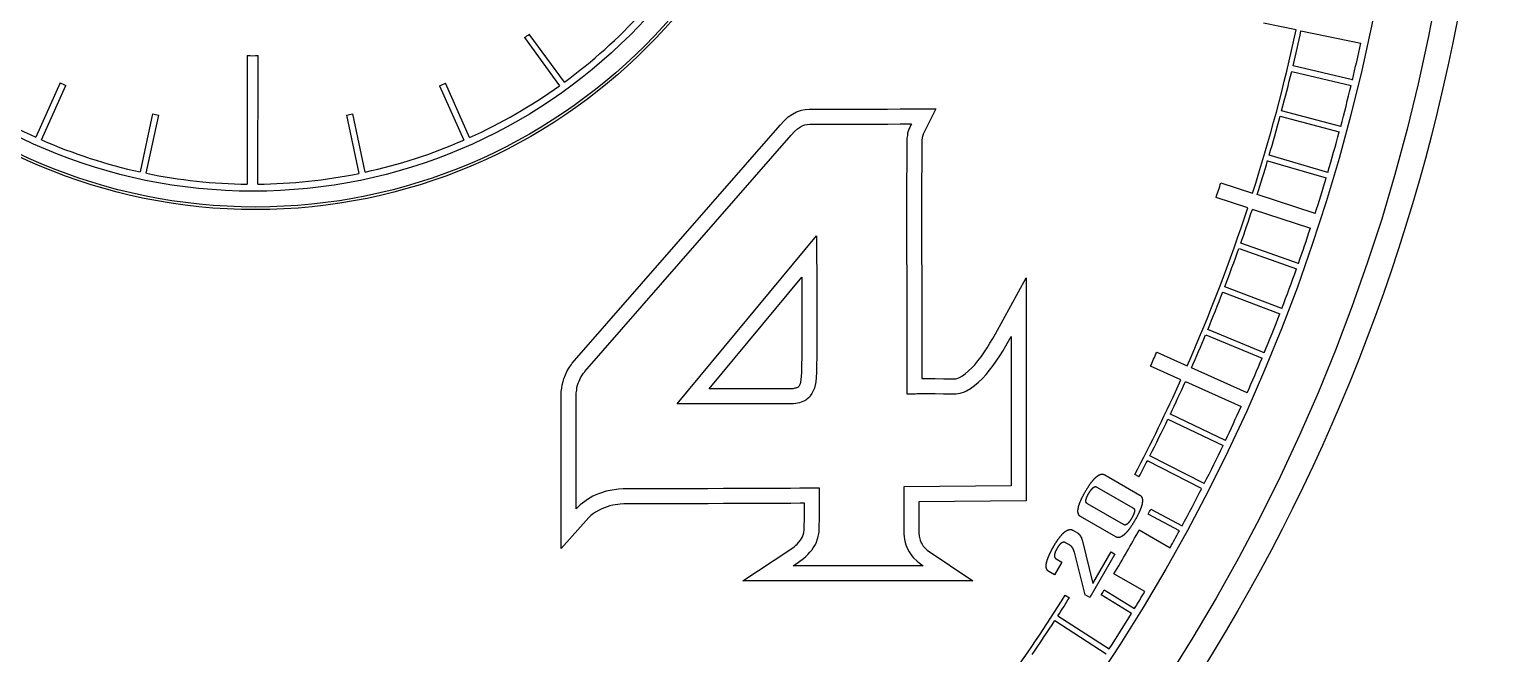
# Model space of a CAD drawing. Extents: x -19.1 to 19.1, y -19.1 to 19.1.
# Drawn here: x 4.54 to 19.15, y -9.96 to -3.72 of the extents above; entities that cross this region are included whole.
import ezdxf

# ---------------------------------------------------------------- set-up
doc = ezdxf.new("R2010")
doc.units = 0
doc.header["$LTSCALE"] = 32.67
doc.layers.add('G_OM_TRIE_D_ESQUISSE__ISO_', color=7, linetype='Continuous')
doc.layers.add('VISIBLE__ISO_', color=7, linetype='Continuous')

msp = doc.modelspace()

# ---------------------------------------------------------------- linework, layer by layer
at = {"layer": 'G_OM_TRIE_D_ESQUISSE__ISO_', "color": 7, "linetype": 'Continuous'}
msp.add_circle((0, 0), 18.9, dxfattribs=at)
at = {"layer": 'VISIBLE__ISO_', "color": 7, "linetype": 'Continuous'}
for p, q in [((9.886, -4.252), (9.535, -3.773)), ((17.197, -3.73), (16.871, -3.662)), ((17.244, -3.74), (17.841, -3.864)), ((9.487, -3.808), (9.836, -4.289)), ((6.717, -3.987), (6.717, -5.271)), ((6.823, -5.271), (6.826, -3.987)), ((17.758, -4.231), (17.165, -4.09)), ((17.152, -4.145), (17.745, -4.286)), ((4.847, -4.261), (4.605, -4.803)), ((4.662, -4.829), (4.906, -4.287)), ((8.639, -4.289), (8.881, -4.831)), ((8.939, -4.806), (8.698, -4.263)), ((12.253, -4.533), (12.291, -4.526)), ((12.291, -4.526), (12.331, -4.522)), ((12.331, -4.522), (13.114, -4.522)), ((13.114, -4.522), (13.239, -4.52)), ((13.239, -4.52), (13.595, -4.52)), ((13.595, -4.52), (13.469, -4.771)), ((5.77, -4.568), (5.648, -5.149)), ((5.709, -5.163), (5.833, -4.582)), ((7.709, -4.583), (7.832, -5.164)), ((7.896, -5.151), (7.771, -4.57)), ((12.04, -4.682), (12.08, -4.639)), ((12.08, -4.639), (12.122, -4.6)), ((12.122, -4.6), (12.163, -4.573)), ((12.163, -4.573), (12.205, -4.548)), ((12.205, -4.548), (12.253, -4.533)), ((12.289, -4.679), (12.312, -4.674)), ((12.312, -4.674), (12.338, -4.672)), ((12.338, -4.672), (13.116, -4.672)), ((13.116, -4.672), (13.24, -4.67)), ((13.24, -4.67), (13.353, -4.67)), ((13.353, -4.67), (13.344, -4.686)), ((17.037, -4.592), (17.626, -4.749)), ((17.641, -4.695), (17.051, -4.539)), ((9.964, -7.06), (12.04, -4.682)), ((10.09, -7.144), (12.151, -4.783)), ((12.151, -4.783), (12.185, -4.746)), ((12.185, -4.746), (12.215, -4.718)), ((12.215, -4.718), (12.243, -4.7)), ((12.243, -4.7), (12.266, -4.686)), ((12.266, -4.686), (12.289, -4.679)), ((13.307, -4.811), (13.305, -4.836)), ((13.312, -4.785), (13.307, -4.811)), ((13.314, -4.762), (13.312, -4.785)), ((13.328, -4.721), (13.314, -4.762)), ((13.335, -4.704), (13.328, -4.721)), ((13.344, -4.686), (13.335, -4.704)), ((13.46, -4.806), (13.455, -4.837)), ((13.462, -4.794), (13.46, -4.806)), ((13.469, -4.771), (13.462, -4.794)), ((13.305, -4.836), (13.305, -5.085)), ((13.455, -4.837), (13.455, -5.086)), ((13.305, -5.085), (13.302, -5.228)), ((13.455, -5.086), (13.452, -5.23)), ((16.911, -5.037), (17.496, -5.21)), ((17.512, -5.154), (16.927, -4.982)), ((13.302, -5.228), (13.302, -5.974)), ((13.452, -5.23), (13.452, -5.973)), ((16.444, -5.258), (16.76, -5.361)), ((17.386, -5.564), (16.806, -5.376)), ((16.712, -5.508), (16.396, -5.406)), ((16.758, -5.523), (17.339, -5.711)), ((11.013, -7.465), (12.405, -5.789)), ((12.405, -5.789), (12.405, -6.018)), ((13.302, -5.974), (13.305, -6.179)), ((13.452, -5.973), (13.455, -6.178)), ((16.625, -5.914), (17.2, -6.117)), ((17.219, -6.064), (16.643, -5.862)), ((12.405, -6.018), (12.407, -6.128)), ((12.407, -6.128), (12.407, -6.994)), ((11.333, -7.315), (12.257, -6.202)), ((12.257, -6.202), (12.257, -6.992)), ((13.305, -6.179), (13.305, -7.287)), ((13.455, -6.178), (13.455, -7.213)), ((14.192, -6.766), (14.498, -6.209)), ((14.498, -6.209), (14.498, -8.435)), ((16.463, -6.349), (17.033, -6.567)), ((17.053, -6.514), (16.483, -6.297)), ((14.109, -6.906), (14.137, -6.861)), ((14.137, -6.861), (14.165, -6.812)), ((14.165, -6.812), (14.192, -6.766)), ((14.295, -6.888), (14.323, -6.839)), ((14.323, -6.839), (14.348, -6.793)), ((14.348, -6.793), (14.348, -8.286)), ((16.292, -6.778), (16.855, -7.011)), ((16.878, -6.956), (16.313, -6.725)), ((12.257, -6.992), (12.255, -7.084)), ((12.407, -6.994), (12.405, -7.086)), ((14.016, -7.037), (14.049, -6.995)), ((14.049, -6.995), (14.109, -6.906)), ((14.17, -7.084), (14.235, -6.987)), ((14.235, -6.987), (14.265, -6.939)), ((14.265, -6.939), (14.295, -6.888)), ((15.803, -6.951), (16.106, -7.087)), ((9.879, -7.215), (9.913, -7.136)), ((9.913, -7.136), (9.936, -7.099)), ((9.936, -7.099), (9.955, -7.072)), ((9.955, -7.072), (9.964, -7.06)), ((10.076, -7.16), (10.085, -7.149)), ((10.085, -7.149), (10.09, -7.144)), ((12.255, -7.152), (12.249, -7.225)), ((12.255, -7.084), (12.255, -7.152)), ((12.405, -7.158), (12.398, -7.248)), ((12.405, -7.086), (12.405, -7.158)), ((13.89, -7.165), (13.923, -7.138)), ((13.923, -7.138), (13.956, -7.107)), ((13.956, -7.107), (13.985, -7.076)), ((13.985, -7.076), (14.016, -7.037)), ((14.099, -7.174), (14.133, -7.13)), ((14.133, -7.13), (14.17, -7.084)), ((16.045, -7.225), (15.742, -7.089)), ((16.707, -7.357), (16.151, -7.107)), ((9.86, -7.31), (9.863, -7.275)), ((9.863, -7.275), (9.873, -7.242)), ((9.873, -7.242), (9.879, -7.215)), ((10.009, -7.329), (10.011, -7.303)), ((10.011, -7.303), (10.018, -7.28)), ((10.018, -7.28), (10.023, -7.259)), ((10.023, -7.259), (10.032, -7.239)), ((10.032, -7.239), (10.046, -7.206)), ((10.046, -7.206), (10.062, -7.181)), ((10.062, -7.181), (10.076, -7.16)), ((12.214, -7.304), (12.205, -7.306)), ((12.221, -7.298), (12.214, -7.304)), ((12.226, -7.293), (12.221, -7.298)), ((12.24, -7.265), (12.226, -7.293)), ((12.249, -7.225), (12.24, -7.265)), ((12.398, -7.248), (12.384, -7.308)), ((13.305, -7.287), (13.307, -7.366)), ((13.455, -7.213), (13.591, -7.213)), ((13.591, -7.213), (13.676, -7.216)), ((13.676, -7.216), (13.795, -7.216)), ((13.795, -7.216), (13.832, -7.203)), ((13.832, -7.203), (13.862, -7.187)), ((13.862, -7.187), (13.89, -7.165)), ((13.944, -7.313), (13.983, -7.283)), ((13.983, -7.283), (14.023, -7.25)), ((14.023, -7.25), (14.062, -7.213)), ((14.062, -7.213), (14.099, -7.174)), ((16.089, -7.244), (16.646, -7.493)), ((9.854, -7.344), (9.86, -7.31)), ((9.854, -8.91), (9.854, -7.344)), ((10.004, -7.356), (10.009, -7.329)), ((10.004, -8.515), (10.004, -7.356)), ((12.169, -7.315), (11.333, -7.315)), ((12.188, -7.31), (12.169, -7.315)), ((12.198, -7.309), (12.188, -7.31)), ((12.205, -7.306), (12.198, -7.309)), ((12.252, -7.449), (12.234, -7.456)), ((12.268, -7.444), (12.252, -7.449)), ((12.285, -7.437), (12.268, -7.444)), ((12.298, -7.428), (12.285, -7.437)), ((12.322, -7.409), (12.298, -7.428)), ((12.333, -7.398), (12.322, -7.409)), ((12.342, -7.386), (12.333, -7.398)), ((12.358, -7.363), (12.342, -7.386)), ((12.372, -7.336), (12.358, -7.363)), ((12.384, -7.308), (12.372, -7.336)), ((13.307, -7.366), (13.392, -7.366)), ((13.392, -7.366), (13.409, -7.363)), ((13.409, -7.363), (13.589, -7.363)), ((13.589, -7.363), (13.674, -7.366)), ((13.674, -7.366), (13.799, -7.366)), ((13.799, -7.366), (13.819, -7.363)), ((13.819, -7.363), (13.84, -7.359)), ((13.84, -7.359), (13.882, -7.345)), ((13.882, -7.345), (13.903, -7.336)), ((13.903, -7.336), (13.944, -7.313)), ((12.174, -7.465), (11.013, -7.465)), ((12.197, -7.463), (12.174, -7.465)), ((12.215, -7.458), (12.197, -7.463)), ((12.234, -7.456), (12.215, -7.458)), ((16.489, -7.832), (15.939, -7.569)), ((15.915, -7.62), (16.466, -7.882)), ((16.252, -8.313), (15.71, -8.035)), ((16.278, -8.263), (15.735, -7.986)), ((15.283, -8.175), (15.634, -8.378)), ((15.626, -8.197), (15.583, -8.173)), ((10.427, -8.319), (10.344, -8.333)), ((10.473, -8.316), (10.427, -8.319)), ((10.521, -8.314), (10.473, -8.316)), ((11.32, -8.314), (10.521, -8.314)), ((11.475, -8.312), (11.32, -8.314)), ((12.146, -8.312), (11.475, -8.312)), ((12.238, -8.31), (12.146, -8.312)), ((12.435, -8.31), (12.238, -8.31)), ((12.435, -8.582), (12.435, -8.31)), ((14.348, -8.286), (13.277, -8.296)), ((13.277, -8.296), (13.277, -8.764)), ((15.206, -8.298), (15.566, -8.506)), ((10.067, -8.457), (10.044, -8.476)), ((10.09, -8.441), (10.067, -8.457)), ((10.115, -8.423), (10.09, -8.441)), ((10.171, -8.39), (10.115, -8.423)), ((10.201, -8.376), (10.171, -8.39)), ((10.235, -8.363), (10.201, -8.376)), ((10.304, -8.34), (10.235, -8.363)), ((10.344, -8.333), (10.304, -8.34)), ((10.443, -8.468), (10.369, -8.48)), ((10.48, -8.466), (10.443, -8.468)), ((10.525, -8.464), (10.48, -8.466)), ((11.321, -8.464), (10.525, -8.464)), ((11.476, -8.462), (11.321, -8.464)), ((12.148, -8.462), (11.476, -8.462)), ((12.24, -8.46), (12.148, -8.462)), ((12.285, -8.46), (12.24, -8.46)), ((12.285, -8.581), (12.285, -8.46)), ((14.498, -8.435), (13.427, -8.444)), ((13.427, -8.444), (13.427, -8.758)), ((15.471, -8.672), (15.11, -8.464)), ((10.129, -8.6), (9.854, -8.91)), ((10.023, -8.494), (10.004, -8.515)), ((10.044, -8.476), (10.023, -8.494)), ((10.149, -8.583), (10.129, -8.6)), ((10.177, -8.563), (10.149, -8.583)), ((10.197, -8.548), (10.177, -8.563)), ((10.24, -8.524), (10.197, -8.548)), ((10.26, -8.514), (10.24, -8.524)), ((10.287, -8.504), (10.26, -8.514)), ((10.341, -8.485), (10.287, -8.504)), ((10.369, -8.48), (10.341, -8.485)), ((12.282, -8.722), (12.285, -8.581)), ((12.432, -8.72), (12.435, -8.582)), ((15.393, -8.795), (15.042, -8.592)), ((16.03, -8.734), (15.716, -8.567)), ((15.743, -8.517), (16.057, -8.684)), ((12.263, -8.795), (12.277, -8.756)), ((12.277, -8.756), (12.282, -8.722)), ((12.425, -8.778), (12.43, -8.748)), ((12.43, -8.748), (12.432, -8.72)), ((13.277, -8.764), (13.279, -8.794)), ((13.427, -8.758), (13.429, -8.787)), ((14.964, -8.728), (15.011, -8.755)), ((15.629, -8.726), (15.937, -8.903)), ((12.139, -8.925), (12.181, -8.894)), ((12.181, -8.894), (12.198, -8.879)), ((12.198, -8.879), (12.21, -8.868)), ((12.21, -8.868), (12.223, -8.852)), ((12.223, -8.852), (12.245, -8.827)), ((12.245, -8.827), (12.263, -8.795)), ((12.356, -8.928), (12.372, -8.905)), ((12.372, -8.905), (12.386, -8.882)), ((12.386, -8.882), (12.4, -8.857)), ((12.4, -8.857), (12.419, -8.806)), ((12.419, -8.806), (12.425, -8.778)), ((13.279, -8.794), (13.284, -8.822)), ((13.284, -8.822), (13.291, -8.85)), ((13.291, -8.85), (13.298, -8.875)), ((13.298, -8.875), (13.316, -8.921)), ((13.429, -8.787), (13.44, -8.827)), ((13.44, -8.827), (13.451, -8.854)), ((13.451, -8.854), (13.46, -8.869)), ((13.46, -8.869), (13.471, -8.889)), ((13.471, -8.889), (13.511, -8.929)), ((14.931, -8.876), (14.893, -8.854)), ((15.057, -8.825), (15.164, -9.262)), ((11.667, -9.233), (12.139, -8.925)), ((12.172, -9.083), (12.225, -9.048)), ((12.225, -9.048), (12.275, -9.011)), ((12.275, -9.011), (12.298, -8.99)), ((12.298, -8.99), (12.319, -8.972)), ((12.319, -8.972), (12.338, -8.949)), ((12.338, -8.949), (12.356, -8.928)), ((13.316, -8.921), (13.33, -8.944)), ((13.33, -8.944), (13.342, -8.965)), ((13.342, -8.965), (13.358, -8.986)), ((13.358, -8.986), (13.374, -9.004)), ((13.374, -9.004), (13.409, -9.039)), ((13.409, -9.039), (13.429, -9.055)), ((13.429, -9.055), (13.471, -9.083)), ((13.511, -8.929), (13.966, -9.233)), ((14.856, -9.048), (14.783, -9.174)), ((14.799, -9.016), (14.856, -9.048)), ((15.089, -9.375), (14.98, -8.947)), ((15.384, -8.968), (15.134, -9.401)), ((15.164, -9.262), (15.347, -8.946)), ((15.347, -8.946), (15.384, -8.968)), ((13.471, -9.083), (12.172, -9.083)), ((14.783, -9.174), (14.726, -9.141)), ((15.683, -9.342), (15.376, -9.165)), ((13.966, -9.233), (11.667, -9.233)), ((15.278, -9.325), (15.582, -9.51)), ((14.889, -9.379), (14.931, -9.403)), ((15.134, -9.401), (15.089, -9.375)), ((15.552, -9.559), (15.249, -9.373)), ((14.785, -9.631), (15.297, -9.963)), ((14.816, -9.583), (15.328, -9.915))]:
    msp.add_line(p, q, dxfattribs=at)
for points in [[(15.091, -8.342), (15.093, -8.338), (15.096, -8.333), (15.098, -8.329), (15.101, -8.324), (15.104, -8.32), (15.106, -8.316), (15.109, -8.311), (15.112, -8.307), (15.114, -8.303), (15.117, -8.298), (15.12, -8.294), (15.122, -8.29), (15.125, -8.286), (15.128, -8.282), (15.131, -8.278), (15.133, -8.274), (15.136, -8.27), (15.138, -8.266), (15.141, -8.263), (15.144, -8.259), (15.146, -8.256), (15.148, -8.253), (15.151, -8.249), (15.153, -8.246), (15.155, -8.244), (15.158, -8.241), (15.16, -8.238), (15.162, -8.235), (15.164, -8.233), (15.166, -8.231), (15.168, -8.228), (15.17, -8.226), (15.172, -8.224), (15.173, -8.222), (15.175, -8.22), (15.177, -8.218), (15.178, -8.217), (15.18, -8.215), (15.182, -8.213), (15.183, -8.212), (15.185, -8.21), (15.186, -8.208), (15.188, -8.207), (15.189, -8.205), (15.191, -8.204), (15.193, -8.202), (15.194, -8.201), (15.196, -8.199), (15.197, -8.198), (15.199, -8.197), (15.201, -8.195), (15.202, -8.194), (15.204, -8.193), (15.205, -8.191), (15.207, -8.19), (15.209, -8.189), (15.21, -8.188), (15.212, -8.186), (15.213, -8.185), (15.215, -8.184), (15.217, -8.183), (15.218, -8.182), (15.22, -8.181), (15.221, -8.18), (15.223, -8.179), (15.225, -8.178), (15.226, -8.177), (15.228, -8.177), (15.229, -8.176), (15.231, -8.175), (15.232, -8.174), (15.234, -8.174), (15.236, -8.173), (15.237, -8.173), (15.239, -8.172), (15.24, -8.171), (15.242, -8.171), (15.244, -8.17), (15.245, -8.17), (15.247, -8.17), (15.248, -8.169), (15.25, -8.169), (15.251, -8.169), (15.253, -8.169), (15.255, -8.169), (15.256, -8.169), (15.257, -8.168), (15.259, -8.168), (15.26, -8.168), (15.262, -8.169), (15.263, -8.169), (15.264, -8.169), (15.266, -8.169), (15.267, -8.169), (15.268, -8.169), (15.269, -8.17), (15.27, -8.17), (15.271, -8.17), (15.272, -8.171), (15.273, -8.171), (15.274, -8.171), (15.275, -8.172), (15.276, -8.172), (15.277, -8.172), (15.278, -8.173), (15.279, -8.173), (15.28, -8.173), (15.28, -8.174), (15.281, -8.174), (15.282, -8.174), (15.282, -8.175), (15.283, -8.175)], [(15.124, -8.361), (15.125, -8.36), (15.125, -8.359), (15.126, -8.359), (15.126, -8.358), (15.127, -8.357), (15.128, -8.356), (15.128, -8.355), (15.129, -8.354), (15.129, -8.353), (15.13, -8.352), (15.13, -8.351), (15.131, -8.35), (15.131, -8.35), (15.132, -8.349), (15.132, -8.348), (15.133, -8.347), (15.133, -8.346), (15.134, -8.345), (15.134, -8.345), (15.135, -8.344), (15.135, -8.343), (15.136, -8.342), (15.136, -8.341), (15.137, -8.341), (15.137, -8.34), (15.138, -8.339), (15.138, -8.338), (15.139, -8.338), (15.139, -8.337), (15.14, -8.336), (15.14, -8.335), (15.141, -8.335), (15.141, -8.334), (15.142, -8.333), (15.142, -8.333), (15.143, -8.332), (15.143, -8.331), (15.144, -8.331), (15.144, -8.33), (15.145, -8.329), (15.145, -8.329), (15.146, -8.328), (15.146, -8.327), (15.147, -8.327), (15.147, -8.326), (15.148, -8.326), (15.148, -8.325), (15.148, -8.324), (15.149, -8.324), (15.149, -8.323), (15.15, -8.323), (15.15, -8.322), (15.151, -8.321), (15.151, -8.321), (15.152, -8.32), (15.152, -8.32), (15.152, -8.319), (15.153, -8.319), (15.153, -8.318), (15.154, -8.318), (15.154, -8.317), (15.155, -8.317), (15.155, -8.316), (15.155, -8.316), (15.156, -8.315), (15.156, -8.315), (15.157, -8.314), (15.157, -8.314), (15.158, -8.313), (15.158, -8.313), (15.158, -8.312), (15.159, -8.312), (15.159, -8.312), (15.16, -8.311), (15.16, -8.311), (15.16, -8.31), (15.161, -8.31), (15.161, -8.309), (15.162, -8.309), (15.162, -8.309), (15.162, -8.308), (15.163, -8.308), (15.163, -8.308), (15.163, -8.307), (15.164, -8.307), (15.164, -8.306), (15.165, -8.306), (15.165, -8.306), (15.166, -8.305), (15.166, -8.305), (15.166, -8.304), (15.167, -8.304), (15.167, -8.304), (15.168, -8.303), (15.168, -8.303), (15.169, -8.302), (15.169, -8.302), (15.17, -8.302), (15.17, -8.301), (15.171, -8.301), (15.172, -8.3), (15.172, -8.3), (15.173, -8.299), (15.173, -8.299), (15.174, -8.299), (15.174, -8.298), (15.175, -8.298), (15.176, -8.298), (15.176, -8.297), (15.177, -8.297), (15.178, -8.297), (15.178, -8.296), (15.179, -8.296), (15.179, -8.296), (15.18, -8.295), (15.181, -8.295), (15.181, -8.295), (15.182, -8.295), (15.182, -8.294), (15.183, -8.294), (15.183, -8.294), (15.184, -8.294), (15.185, -8.294), (15.185, -8.294), (15.186, -8.293), (15.186, -8.293), (15.187, -8.293), (15.187, -8.293), (15.188, -8.293), (15.188, -8.293), (15.189, -8.293), (15.189, -8.293), (15.19, -8.293), (15.19, -8.293), (15.191, -8.293), (15.191, -8.293), (15.192, -8.293), (15.192, -8.293), (15.193, -8.293), (15.193, -8.293), (15.193, -8.293), (15.194, -8.293), (15.194, -8.293), (15.195, -8.293), (15.195, -8.293), (15.196, -8.293), (15.196, -8.294), (15.196, -8.294), (15.197, -8.294), (15.197, -8.294), (15.198, -8.294), (15.198, -8.294), (15.199, -8.294), (15.199, -8.294), (15.199, -8.295), (15.2, -8.295), (15.2, -8.295), (15.201, -8.295), (15.201, -8.295), (15.202, -8.296), (15.202, -8.296), (15.203, -8.296), (15.203, -8.296), (15.204, -8.297), (15.204, -8.297), (15.205, -8.297), (15.205, -8.298), (15.206, -8.298)], [(15.042, -8.592), (15.042, -8.592), (15.041, -8.591), (15.04, -8.591), (15.04, -8.59), (15.039, -8.59), (15.038, -8.589), (15.037, -8.589), (15.037, -8.588), (15.036, -8.588), (15.035, -8.587), (15.034, -8.587), (15.034, -8.586), (15.033, -8.585), (15.032, -8.584), (15.031, -8.584), (15.031, -8.583), (15.03, -8.582), (15.029, -8.581), (15.028, -8.58), (15.027, -8.579), (15.027, -8.578), (15.026, -8.577), (15.025, -8.576), (15.024, -8.575), (15.024, -8.573), (15.023, -8.572), (15.022, -8.571), (15.022, -8.569), (15.021, -8.568), (15.02, -8.566), (15.02, -8.565), (15.019, -8.563), (15.019, -8.562), (15.018, -8.56), (15.018, -8.559), (15.018, -8.557), (15.017, -8.555), (15.017, -8.554), (15.017, -8.552), (15.017, -8.55), (15.016, -8.549), (15.016, -8.547), (15.016, -8.545), (15.016, -8.543), (15.016, -8.542), (15.016, -8.54), (15.016, -8.538), (15.016, -8.536), (15.016, -8.534), (15.016, -8.532), (15.016, -8.53), (15.016, -8.529), (15.016, -8.527), (15.016, -8.525), (15.017, -8.523), (15.017, -8.521), (15.017, -8.519), (15.017, -8.517), (15.018, -8.515), (15.018, -8.513), (15.018, -8.511), (15.019, -8.509), (15.019, -8.507), (15.02, -8.504), (15.02, -8.502), (15.02, -8.5), (15.021, -8.498), (15.022, -8.496), (15.022, -8.494), (15.023, -8.492), (15.023, -8.49), (15.024, -8.487), (15.024, -8.485), (15.025, -8.483), (15.026, -8.481), (15.026, -8.478), (15.027, -8.476), (15.028, -8.474), (15.029, -8.471), (15.03, -8.469), (15.031, -8.466), (15.032, -8.463), (15.033, -8.46), (15.034, -8.457), (15.035, -8.454), (15.036, -8.451), (15.038, -8.447), (15.039, -8.444), (15.04, -8.44), (15.042, -8.437), (15.044, -8.433), (15.045, -8.429), (15.047, -8.425), (15.049, -8.421), (15.051, -8.417), (15.053, -8.413), (15.055, -8.409), (15.057, -8.405), (15.059, -8.4), (15.061, -8.396), (15.064, -8.391), (15.066, -8.387), (15.068, -8.382), (15.071, -8.378), (15.073, -8.373), (15.076, -8.369), (15.078, -8.364), (15.08, -8.36), (15.083, -8.355), (15.086, -8.351), (15.088, -8.346), (15.091, -8.342)], [(15.11, -8.464), (15.11, -8.464), (15.109, -8.463), (15.109, -8.463), (15.108, -8.463), (15.108, -8.462), (15.107, -8.462), (15.107, -8.462), (15.106, -8.462), (15.106, -8.461), (15.105, -8.461), (15.105, -8.461), (15.104, -8.46), (15.104, -8.46), (15.104, -8.46), (15.103, -8.459), (15.103, -8.459), (15.103, -8.459), (15.102, -8.458), (15.102, -8.458), (15.102, -8.458), (15.101, -8.458), (15.101, -8.457), (15.101, -8.457), (15.1, -8.457), (15.1, -8.456), (15.1, -8.456), (15.1, -8.456), (15.099, -8.455), (15.099, -8.455), (15.099, -8.454), (15.099, -8.454), (15.098, -8.454), (15.098, -8.453), (15.098, -8.453), (15.098, -8.452), (15.097, -8.452), (15.097, -8.452), (15.097, -8.451), (15.097, -8.451), (15.097, -8.45), (15.096, -8.45), (15.096, -8.449), (15.096, -8.449), (15.096, -8.448), (15.096, -8.448), (15.096, -8.447), (15.096, -8.446), (15.095, -8.446), (15.095, -8.445), (15.095, -8.445), (15.095, -8.444), (15.095, -8.443), (15.095, -8.443), (15.095, -8.442), (15.095, -8.441), (15.095, -8.441), (15.095, -8.44), (15.095, -8.439), (15.095, -8.439), (15.095, -8.438), (15.095, -8.437), (15.095, -8.436), (15.095, -8.436), (15.095, -8.435), (15.095, -8.434), (15.095, -8.434), (15.095, -8.433), (15.095, -8.432), (15.095, -8.432), (15.095, -8.431), (15.095, -8.43), (15.095, -8.43), (15.096, -8.429), (15.096, -8.428), (15.096, -8.428), (15.096, -8.427), (15.096, -8.426), (15.096, -8.426), (15.096, -8.425), (15.096, -8.425), (15.097, -8.424), (15.097, -8.424), (15.097, -8.423), (15.097, -8.422), (15.097, -8.422), (15.097, -8.421), (15.097, -8.421), (15.097, -8.42), (15.098, -8.42), (15.098, -8.419), (15.098, -8.419), (15.098, -8.418), (15.098, -8.418), (15.098, -8.417), (15.099, -8.416), (15.099, -8.416), (15.099, -8.415), (15.099, -8.415), (15.099, -8.414), (15.099, -8.414), (15.1, -8.413), (15.1, -8.412), (15.1, -8.412), (15.1, -8.411), (15.1, -8.411), (15.101, -8.41), (15.101, -8.409), (15.101, -8.409), (15.101, -8.408), (15.102, -8.407), (15.102, -8.407), (15.102, -8.406), (15.102, -8.406), (15.103, -8.405), (15.103, -8.404), (15.103, -8.404), (15.103, -8.403), (15.104, -8.402), (15.104, -8.401), (15.104, -8.401), (15.105, -8.4), (15.105, -8.399), (15.105, -8.399), (15.105, -8.398), (15.106, -8.397), (15.106, -8.397), (15.106, -8.396), (15.107, -8.395), (15.107, -8.394), (15.107, -8.394), (15.108, -8.393), (15.108, -8.392), (15.108, -8.391), (15.109, -8.391), (15.109, -8.39), (15.11, -8.389), (15.11, -8.388), (15.11, -8.387), (15.111, -8.387), (15.111, -8.386), (15.111, -8.385), (15.112, -8.384), (15.112, -8.383), (15.113, -8.383), (15.113, -8.382), (15.114, -8.381), (15.114, -8.38), (15.114, -8.379), (15.115, -8.378), (15.115, -8.378), (15.116, -8.377), (15.116, -8.376), (15.117, -8.375), (15.117, -8.374), (15.118, -8.373), (15.118, -8.372), (15.119, -8.371), (15.119, -8.37), (15.12, -8.37), (15.12, -8.369), (15.121, -8.368), (15.121, -8.367), (15.122, -8.366), (15.122, -8.365), (15.123, -8.364), (15.123, -8.363), (15.124, -8.362), (15.124, -8.361)], [(15.634, -8.378), (15.635, -8.378), (15.636, -8.379), (15.636, -8.379), (15.637, -8.38), (15.638, -8.38), (15.638, -8.381), (15.639, -8.381), (15.64, -8.382), (15.641, -8.382), (15.641, -8.383), (15.642, -8.383), (15.643, -8.384), (15.644, -8.385), (15.644, -8.386), (15.645, -8.386), (15.646, -8.387), (15.647, -8.388), (15.648, -8.389), (15.648, -8.39), (15.649, -8.391), (15.65, -8.392), (15.651, -8.393), (15.651, -8.394), (15.652, -8.395), (15.653, -8.397), (15.654, -8.398), (15.654, -8.399), (15.655, -8.401), (15.655, -8.402), (15.656, -8.404), (15.657, -8.405), (15.657, -8.407), (15.658, -8.408), (15.658, -8.41), (15.658, -8.411), (15.659, -8.413), (15.659, -8.415), (15.659, -8.416), (15.66, -8.418), (15.66, -8.42), (15.66, -8.421), (15.66, -8.423), (15.661, -8.425), (15.661, -8.427), (15.661, -8.428), (15.661, -8.43), (15.661, -8.432), (15.661, -8.434), (15.661, -8.436), (15.661, -8.438), (15.661, -8.439), (15.66, -8.441), (15.66, -8.443), (15.66, -8.445), (15.66, -8.447), (15.66, -8.449), (15.659, -8.451), (15.659, -8.453), (15.659, -8.455), (15.659, -8.457), (15.658, -8.459), (15.658, -8.461), (15.657, -8.463), (15.657, -8.465), (15.656, -8.468), (15.656, -8.47), (15.656, -8.472), (15.655, -8.474), (15.654, -8.476), (15.654, -8.478), (15.653, -8.48), (15.653, -8.483), (15.652, -8.485), (15.651, -8.487), (15.651, -8.489), (15.65, -8.491), (15.649, -8.494), (15.648, -8.496), (15.648, -8.499), (15.647, -8.501), (15.646, -8.504), (15.645, -8.507), (15.644, -8.51), (15.643, -8.513), (15.641, -8.516), (15.64, -8.519), (15.639, -8.522), (15.637, -8.526), (15.636, -8.529), (15.634, -8.533), (15.633, -8.537), (15.631, -8.541), (15.629, -8.545), (15.628, -8.549), (15.626, -8.553), (15.624, -8.557), (15.622, -8.561), (15.62, -8.565), (15.617, -8.57), (15.615, -8.574), (15.613, -8.579), (15.611, -8.583), (15.608, -8.588), (15.606, -8.592), (15.603, -8.597), (15.601, -8.601), (15.598, -8.606), (15.596, -8.61), (15.593, -8.615), (15.591, -8.619), (15.588, -8.623), (15.586, -8.628)], [(15.552, -8.609), (15.552, -8.61), (15.551, -8.61), (15.551, -8.611), (15.55, -8.612), (15.55, -8.613), (15.549, -8.614), (15.548, -8.615), (15.548, -8.616), (15.547, -8.617), (15.547, -8.618), (15.546, -8.619), (15.546, -8.619), (15.545, -8.62), (15.545, -8.621), (15.544, -8.622), (15.544, -8.623), (15.543, -8.624), (15.543, -8.624), (15.542, -8.625), (15.542, -8.626), (15.541, -8.627), (15.541, -8.628), (15.54, -8.628), (15.54, -8.629), (15.539, -8.63), (15.539, -8.631), (15.538, -8.632), (15.538, -8.632), (15.537, -8.633), (15.537, -8.634), (15.536, -8.634), (15.536, -8.635), (15.535, -8.636), (15.535, -8.637), (15.534, -8.637), (15.534, -8.638), (15.533, -8.639), (15.533, -8.639), (15.532, -8.64), (15.532, -8.641), (15.531, -8.641), (15.531, -8.642), (15.53, -8.643), (15.53, -8.643), (15.529, -8.644), (15.529, -8.644), (15.528, -8.645), (15.528, -8.646), (15.528, -8.646), (15.527, -8.647), (15.527, -8.647), (15.526, -8.648), (15.526, -8.648), (15.525, -8.649), (15.525, -8.65), (15.524, -8.65), (15.524, -8.651), (15.524, -8.651), (15.523, -8.652), (15.523, -8.652), (15.522, -8.653), (15.522, -8.653), (15.521, -8.654), (15.521, -8.654), (15.521, -8.655), (15.52, -8.655), (15.52, -8.656), (15.519, -8.656), (15.519, -8.657), (15.519, -8.657), (15.518, -8.658), (15.518, -8.658), (15.517, -8.658), (15.517, -8.659), (15.517, -8.659), (15.516, -8.66), (15.516, -8.66), (15.515, -8.66), (15.515, -8.661), (15.515, -8.661), (15.514, -8.662), (15.514, -8.662), (15.513, -8.662), (15.513, -8.663), (15.513, -8.663), (15.512, -8.664), (15.512, -8.664), (15.511, -8.664), (15.511, -8.665), (15.511, -8.665), (15.51, -8.665), (15.51, -8.666), (15.509, -8.666), (15.509, -8.667), (15.508, -8.667), (15.508, -8.668), (15.507, -8.668), (15.507, -8.668), (15.506, -8.669), (15.506, -8.669), (15.505, -8.67), (15.504, -8.67), (15.504, -8.67), (15.503, -8.671), (15.503, -8.671), (15.502, -8.672), (15.501, -8.672), (15.501, -8.672), (15.5, -8.673), (15.5, -8.673), (15.499, -8.673), (15.498, -8.674), (15.498, -8.674), (15.497, -8.674), (15.496, -8.675), (15.496, -8.675), (15.495, -8.675), (15.495, -8.675), (15.494, -8.676), (15.494, -8.676), (15.493, -8.676), (15.492, -8.676), (15.492, -8.676), (15.491, -8.676), (15.491, -8.676), (15.49, -8.677), (15.49, -8.677), (15.489, -8.677), (15.489, -8.677), (15.488, -8.677), (15.488, -8.677), (15.487, -8.677), (15.487, -8.677), (15.486, -8.677), (15.486, -8.677), (15.485, -8.677), (15.485, -8.677), (15.484, -8.677), (15.484, -8.677), (15.484, -8.677), (15.483, -8.677), (15.483, -8.677), (15.482, -8.677), (15.482, -8.677), (15.481, -8.677), (15.481, -8.677), (15.481, -8.676), (15.48, -8.676), (15.48, -8.676), (15.479, -8.676), (15.479, -8.676), (15.478, -8.676), (15.478, -8.676), (15.478, -8.675), (15.477, -8.675), (15.477, -8.675), (15.476, -8.675), (15.476, -8.675), (15.475, -8.674), (15.475, -8.674), (15.474, -8.674), (15.474, -8.674), (15.473, -8.673), (15.473, -8.673), (15.472, -8.673), (15.472, -8.673), (15.471, -8.672), (15.471, -8.672)], [(15.566, -8.506), (15.567, -8.506), (15.567, -8.507), (15.568, -8.507), (15.568, -8.507), (15.569, -8.507), (15.569, -8.508), (15.57, -8.508), (15.57, -8.508), (15.571, -8.509), (15.571, -8.509), (15.572, -8.509), (15.572, -8.51), (15.572, -8.51), (15.573, -8.51), (15.573, -8.511), (15.574, -8.511), (15.574, -8.511), (15.574, -8.511), (15.575, -8.512), (15.575, -8.512), (15.575, -8.512), (15.575, -8.513), (15.576, -8.513), (15.576, -8.513), (15.576, -8.514), (15.577, -8.514), (15.577, -8.514), (15.577, -8.515), (15.577, -8.515), (15.578, -8.515), (15.578, -8.516), (15.578, -8.516), (15.578, -8.517), (15.579, -8.517), (15.579, -8.518), (15.579, -8.518), (15.579, -8.518), (15.579, -8.519), (15.58, -8.519), (15.58, -8.52), (15.58, -8.52), (15.58, -8.521), (15.58, -8.521), (15.581, -8.522), (15.581, -8.522), (15.581, -8.523), (15.581, -8.524), (15.581, -8.524), (15.581, -8.525), (15.581, -8.525), (15.581, -8.526), (15.582, -8.527), (15.582, -8.527), (15.582, -8.528), (15.582, -8.528), (15.582, -8.529), (15.582, -8.53), (15.582, -8.531), (15.582, -8.531), (15.582, -8.532), (15.582, -8.533), (15.582, -8.533), (15.582, -8.534), (15.582, -8.535), (15.582, -8.536), (15.582, -8.536), (15.582, -8.537), (15.581, -8.538), (15.581, -8.538), (15.581, -8.539), (15.581, -8.54), (15.581, -8.54), (15.581, -8.541), (15.581, -8.542), (15.581, -8.542), (15.581, -8.543), (15.58, -8.544), (15.58, -8.544), (15.58, -8.545), (15.58, -8.545), (15.58, -8.546), (15.58, -8.546), (15.58, -8.547), (15.58, -8.547), (15.579, -8.548), (15.579, -8.549), (15.579, -8.549), (15.579, -8.55), (15.579, -8.55), (15.579, -8.551), (15.579, -8.551), (15.578, -8.552), (15.578, -8.552), (15.578, -8.553), (15.578, -8.553), (15.578, -8.554), (15.578, -8.555), (15.577, -8.555), (15.577, -8.556), (15.577, -8.556), (15.577, -8.557), (15.577, -8.558), (15.576, -8.558), (15.576, -8.559), (15.576, -8.559), (15.576, -8.56), (15.576, -8.561), (15.575, -8.561), (15.575, -8.562), (15.575, -8.562), (15.575, -8.563), (15.574, -8.564), (15.574, -8.564), (15.574, -8.565), (15.574, -8.566), (15.573, -8.566), (15.573, -8.567), (15.573, -8.568), (15.573, -8.568), (15.572, -8.569), (15.572, -8.57), (15.572, -8.571), (15.571, -8.571), (15.571, -8.572), (15.571, -8.573), (15.57, -8.573), (15.57, -8.574), (15.57, -8.575), (15.569, -8.576), (15.569, -8.576), (15.569, -8.577), (15.568, -8.578), (15.568, -8.579), (15.568, -8.579), (15.567, -8.58), (15.567, -8.581), (15.567, -8.582), (15.566, -8.582), (15.566, -8.583), (15.565, -8.584), (15.565, -8.585), (15.565, -8.586), (15.564, -8.586), (15.564, -8.587), (15.563, -8.588), (15.563, -8.589), (15.562, -8.59), (15.562, -8.591), (15.562, -8.592), (15.561, -8.592), (15.561, -8.593), (15.56, -8.594), (15.56, -8.595), (15.559, -8.596), (15.559, -8.597), (15.558, -8.598), (15.558, -8.599), (15.557, -8.599), (15.557, -8.6), (15.556, -8.601), (15.556, -8.602), (15.555, -8.603), (15.555, -8.604), (15.554, -8.605), (15.554, -8.606), (15.553, -8.607), (15.553, -8.608), (15.552, -8.609)], [(14.776, -8.886), (14.778, -8.883), (14.779, -8.88), (14.781, -8.877), (14.783, -8.875), (14.785, -8.872), (14.786, -8.869), (14.788, -8.866), (14.79, -8.863), (14.792, -8.86), (14.793, -8.857), (14.795, -8.854), (14.797, -8.852), (14.799, -8.849), (14.8, -8.846), (14.802, -8.844), (14.804, -8.841), (14.806, -8.838), (14.807, -8.836), (14.809, -8.833), (14.811, -8.831), (14.813, -8.828), (14.814, -8.826), (14.816, -8.823), (14.818, -8.821), (14.819, -8.818), (14.821, -8.816), (14.823, -8.814), (14.824, -8.811), (14.826, -8.809), (14.828, -8.807), (14.83, -8.805), (14.831, -8.802), (14.833, -8.8), (14.835, -8.798), (14.836, -8.796), (14.838, -8.794), (14.839, -8.792), (14.841, -8.79), (14.843, -8.788), (14.844, -8.786), (14.846, -8.784), (14.848, -8.782), (14.849, -8.78), (14.851, -8.778), (14.852, -8.777), (14.854, -8.775), (14.856, -8.773), (14.857, -8.771), (14.859, -8.77), (14.86, -8.768), (14.862, -8.766), (14.863, -8.765), (14.865, -8.763), (14.867, -8.762), (14.868, -8.76), (14.87, -8.759), (14.871, -8.757), (14.873, -8.756), (14.874, -8.754), (14.876, -8.753), (14.877, -8.752), (14.879, -8.75), (14.88, -8.749), (14.882, -8.748), (14.883, -8.747), (14.885, -8.745), (14.886, -8.744), (14.888, -8.743), (14.889, -8.742), (14.891, -8.741), (14.892, -8.74), (14.894, -8.739), (14.895, -8.738), (14.896, -8.737), (14.898, -8.736), (14.899, -8.735), (14.901, -8.734), (14.902, -8.733), (14.903, -8.733), (14.905, -8.732), (14.906, -8.731), (14.908, -8.73), (14.909, -8.73), (14.91, -8.729), (14.912, -8.728), (14.913, -8.728), (14.914, -8.727), (14.916, -8.726), (14.917, -8.726), (14.919, -8.725), (14.92, -8.725), (14.921, -8.725), (14.922, -8.724), (14.924, -8.724), (14.925, -8.723), (14.926, -8.723), (14.928, -8.723), (14.929, -8.722), (14.93, -8.722), (14.932, -8.722), (14.933, -8.722), (14.934, -8.722), (14.935, -8.722), (14.937, -8.721), (14.938, -8.721), (14.939, -8.721), (14.94, -8.721), (14.942, -8.721), (14.943, -8.721), (14.944, -8.722), (14.945, -8.722), (14.946, -8.722), (14.948, -8.722), (14.949, -8.722), (14.95, -8.722), (14.951, -8.723), (14.952, -8.723), (14.953, -8.723), (14.954, -8.724), (14.956, -8.724), (14.957, -8.724), (14.958, -8.725), (14.959, -8.725), (14.96, -8.726), (14.961, -8.726), (14.962, -8.727), (14.963, -8.727), (14.964, -8.728)], [(15.011, -8.755), (15.012, -8.755), (15.012, -8.756), (15.013, -8.756), (15.013, -8.756), (15.014, -8.756), (15.014, -8.757), (15.014, -8.757), (15.015, -8.757), (15.015, -8.758), (15.016, -8.758), (15.016, -8.758), (15.017, -8.759), (15.017, -8.759), (15.017, -8.759), (15.018, -8.76), (15.018, -8.76), (15.019, -8.76), (15.019, -8.761), (15.02, -8.761), (15.02, -8.761), (15.02, -8.762), (15.021, -8.762), (15.021, -8.762), (15.022, -8.763), (15.022, -8.763), (15.023, -8.764), (15.023, -8.764), (15.023, -8.764), (15.024, -8.765), (15.024, -8.765), (15.025, -8.766), (15.025, -8.766), (15.025, -8.766), (15.026, -8.767), (15.026, -8.767), (15.027, -8.768), (15.027, -8.768), (15.028, -8.769), (15.028, -8.769), (15.028, -8.77), (15.029, -8.77), (15.029, -8.771), (15.03, -8.771), (15.03, -8.772), (15.03, -8.772), (15.031, -8.772), (15.031, -8.773), (15.032, -8.773), (15.032, -8.774), (15.032, -8.774), (15.033, -8.775), (15.033, -8.776), (15.034, -8.776), (15.034, -8.777), (15.034, -8.777), (15.035, -8.778), (15.035, -8.778), (15.036, -8.779), (15.036, -8.779), (15.036, -8.78), (15.037, -8.78), (15.037, -8.781), (15.038, -8.781), (15.038, -8.782), (15.038, -8.783), (15.039, -8.783), (15.039, -8.784), (15.039, -8.784), (15.04, -8.785), (15.04, -8.785), (15.041, -8.786), (15.041, -8.787), (15.041, -8.787), (15.042, -8.788), (15.042, -8.788), (15.042, -8.789), (15.043, -8.79), (15.043, -8.79), (15.043, -8.791), (15.044, -8.792), (15.044, -8.792), (15.044, -8.793), (15.045, -8.793), (15.045, -8.794), (15.045, -8.795), (15.046, -8.795), (15.046, -8.796), (15.046, -8.797), (15.047, -8.797), (15.047, -8.798), (15.047, -8.799), (15.048, -8.799), (15.048, -8.8), (15.048, -8.801), (15.049, -8.801), (15.049, -8.802), (15.049, -8.803), (15.05, -8.803), (15.05, -8.804), (15.05, -8.805), (15.05, -8.805), (15.051, -8.806), (15.051, -8.807), (15.051, -8.807), (15.051, -8.808), (15.052, -8.809), (15.052, -8.809), (15.052, -8.81), (15.053, -8.811), (15.053, -8.812), (15.053, -8.812), (15.053, -8.813), (15.054, -8.814), (15.054, -8.814), (15.054, -8.815), (15.054, -8.816), (15.055, -8.817), (15.055, -8.817), (15.055, -8.818), (15.055, -8.819), (15.055, -8.82), (15.056, -8.82), (15.056, -8.821), (15.056, -8.822), (15.056, -8.822), (15.056, -8.823), (15.057, -8.824), (15.057, -8.825)], [(15.586, -8.628), (15.583, -8.632), (15.581, -8.637), (15.578, -8.641), (15.576, -8.646), (15.573, -8.65), (15.57, -8.654), (15.568, -8.659), (15.565, -8.663), (15.562, -8.667), (15.56, -8.672), (15.557, -8.676), (15.554, -8.68), (15.551, -8.684), (15.549, -8.688), (15.546, -8.692), (15.543, -8.696), (15.541, -8.7), (15.538, -8.704), (15.536, -8.707), (15.533, -8.711), (15.531, -8.714), (15.528, -8.717), (15.526, -8.721), (15.523, -8.724), (15.521, -8.727), (15.519, -8.729), (15.517, -8.732), (15.515, -8.735), (15.513, -8.737), (15.511, -8.739), (15.509, -8.742), (15.507, -8.744), (15.505, -8.746), (15.503, -8.748), (15.502, -8.75), (15.5, -8.752), (15.498, -8.753), (15.497, -8.755), (15.495, -8.757), (15.493, -8.758), (15.492, -8.76), (15.49, -8.762), (15.489, -8.763), (15.487, -8.765), (15.486, -8.766), (15.484, -8.768), (15.482, -8.769), (15.481, -8.771), (15.479, -8.772), (15.478, -8.774), (15.476, -8.775), (15.474, -8.776), (15.473, -8.777), (15.471, -8.779), (15.47, -8.78), (15.468, -8.781), (15.466, -8.782), (15.465, -8.784), (15.463, -8.785), (15.462, -8.786), (15.46, -8.787), (15.459, -8.788), (15.457, -8.789), (15.455, -8.79), (15.454, -8.791), (15.452, -8.792), (15.451, -8.792), (15.449, -8.793), (15.447, -8.794), (15.446, -8.795), (15.444, -8.796), (15.443, -8.796), (15.441, -8.797), (15.439, -8.797), (15.438, -8.798), (15.436, -8.799), (15.435, -8.799), (15.433, -8.799), (15.431, -8.8), (15.43, -8.8), (15.428, -8.801), (15.427, -8.801), (15.425, -8.801), (15.424, -8.801), (15.422, -8.801), (15.421, -8.801), (15.419, -8.801), (15.418, -8.801), (15.416, -8.801), (15.415, -8.801), (15.414, -8.801), (15.412, -8.801), (15.411, -8.801), (15.41, -8.801), (15.409, -8.8), (15.407, -8.8), (15.406, -8.8), (15.405, -8.8), (15.404, -8.799), (15.403, -8.799), (15.402, -8.799), (15.401, -8.798), (15.4, -8.798), (15.399, -8.798), (15.399, -8.797), (15.398, -8.797), (15.397, -8.797), (15.396, -8.796), (15.396, -8.796), (15.395, -8.795), (15.394, -8.795), (15.393, -8.795)], [(14.726, -9.141), (14.725, -9.141), (14.724, -9.14), (14.723, -9.139), (14.722, -9.138), (14.721, -9.138), (14.72, -9.137), (14.719, -9.136), (14.718, -9.135), (14.717, -9.135), (14.716, -9.134), (14.715, -9.133), (14.714, -9.132), (14.714, -9.131), (14.713, -9.13), (14.712, -9.129), (14.711, -9.128), (14.71, -9.127), (14.71, -9.126), (14.709, -9.125), (14.708, -9.124), (14.707, -9.123), (14.707, -9.122), (14.706, -9.121), (14.706, -9.12), (14.705, -9.119), (14.704, -9.117), (14.704, -9.116), (14.703, -9.115), (14.703, -9.114), (14.702, -9.113), (14.702, -9.111), (14.702, -9.11), (14.701, -9.109), (14.701, -9.107), (14.7, -9.106), (14.7, -9.105), (14.7, -9.103), (14.7, -9.102), (14.699, -9.1), (14.699, -9.099), (14.699, -9.097), (14.699, -9.096), (14.699, -9.094), (14.699, -9.093), (14.698, -9.091), (14.698, -9.09), (14.698, -9.088), (14.698, -9.087), (14.698, -9.085), (14.698, -9.083), (14.698, -9.082), (14.698, -9.08), (14.699, -9.078), (14.699, -9.076), (14.699, -9.075), (14.699, -9.073), (14.699, -9.071), (14.699, -9.069), (14.7, -9.067), (14.7, -9.066), (14.7, -9.064), (14.701, -9.062), (14.701, -9.06), (14.701, -9.058), (14.702, -9.056), (14.702, -9.054), (14.702, -9.052), (14.703, -9.05), (14.703, -9.048), (14.704, -9.046), (14.704, -9.044), (14.705, -9.042), (14.706, -9.039), (14.706, -9.037), (14.707, -9.035), (14.708, -9.033), (14.708, -9.031), (14.709, -9.028), (14.71, -9.026), (14.71, -9.024), (14.711, -9.021), (14.712, -9.019), (14.713, -9.017), (14.714, -9.014), (14.715, -9.012), (14.715, -9.009), (14.716, -9.007), (14.717, -9.004), (14.718, -9.002), (14.719, -8.999), (14.72, -8.997), (14.721, -8.994), (14.723, -8.992), (14.724, -8.989), (14.725, -8.986), (14.726, -8.984), (14.727, -8.981), (14.728, -8.978), (14.73, -8.976), (14.731, -8.973), (14.732, -8.97), (14.733, -8.967), (14.735, -8.964), (14.736, -8.961), (14.738, -8.959), (14.739, -8.956), (14.74, -8.953), (14.742, -8.95), (14.743, -8.947), (14.745, -8.944), (14.746, -8.941), (14.748, -8.938), (14.75, -8.935), (14.751, -8.931), (14.753, -8.928), (14.754, -8.925), (14.756, -8.922), (14.758, -8.919), (14.76, -8.916), (14.761, -8.912), (14.763, -8.909), (14.765, -8.906), (14.767, -8.903), (14.769, -8.899), (14.77, -8.896), (14.772, -8.893), (14.774, -8.89), (14.776, -8.886)], [(14.806, -8.912), (14.806, -8.913), (14.805, -8.915), (14.804, -8.916), (14.804, -8.917), (14.803, -8.918), (14.802, -8.919), (14.802, -8.921), (14.801, -8.922), (14.8, -8.923), (14.8, -8.924), (14.799, -8.925), (14.798, -8.927), (14.798, -8.928), (14.797, -8.929), (14.797, -8.93), (14.796, -8.931), (14.796, -8.932), (14.795, -8.934), (14.794, -8.935), (14.794, -8.936), (14.793, -8.937), (14.793, -8.938), (14.792, -8.939), (14.792, -8.94), (14.791, -8.941), (14.791, -8.942), (14.79, -8.944), (14.79, -8.945), (14.79, -8.946), (14.789, -8.947), (14.789, -8.948), (14.788, -8.949), (14.788, -8.95), (14.788, -8.951), (14.787, -8.952), (14.787, -8.953), (14.787, -8.954), (14.786, -8.955), (14.786, -8.956), (14.786, -8.957), (14.785, -8.958), (14.785, -8.959), (14.785, -8.96), (14.784, -8.961), (14.784, -8.962), (14.784, -8.963), (14.784, -8.964), (14.783, -8.965), (14.783, -8.965), (14.783, -8.966), (14.783, -8.967), (14.783, -8.968), (14.782, -8.969), (14.782, -8.97), (14.782, -8.971), (14.782, -8.972), (14.782, -8.973), (14.782, -8.973), (14.781, -8.974), (14.781, -8.975), (14.781, -8.976), (14.781, -8.977), (14.781, -8.978), (14.781, -8.978), (14.781, -8.979), (14.781, -8.98), (14.781, -8.981), (14.781, -8.982), (14.781, -8.982), (14.781, -8.983), (14.781, -8.984), (14.781, -8.985), (14.781, -8.985), (14.781, -8.986), (14.781, -8.987), (14.781, -8.988), (14.781, -8.988), (14.781, -8.989), (14.781, -8.99), (14.782, -8.99), (14.782, -8.991), (14.782, -8.992), (14.782, -8.992), (14.782, -8.993), (14.782, -8.994), (14.782, -8.994), (14.783, -8.995), (14.783, -8.996), (14.783, -8.996), (14.783, -8.997), (14.783, -8.998), (14.784, -8.998), (14.784, -8.999), (14.784, -9), (14.784, -9), (14.785, -9.001), (14.785, -9.001), (14.785, -9.002), (14.786, -9.002), (14.786, -9.003), (14.786, -9.004), (14.787, -9.004), (14.787, -9.005), (14.787, -9.005), (14.788, -9.006), (14.788, -9.006), (14.789, -9.007), (14.789, -9.007), (14.789, -9.008), (14.79, -9.008), (14.79, -9.009), (14.791, -9.009), (14.791, -9.01), (14.792, -9.01), (14.792, -9.011), (14.793, -9.011), (14.793, -9.012), (14.794, -9.012), (14.794, -9.012), (14.795, -9.013), (14.795, -9.013), (14.796, -9.014), (14.797, -9.014), (14.797, -9.014), (14.798, -9.015), (14.798, -9.015), (14.799, -9.015), (14.799, -9.016)], [(14.893, -8.854), (14.893, -8.854), (14.892, -8.853), (14.891, -8.853), (14.891, -8.853), (14.89, -8.852), (14.889, -8.852), (14.889, -8.852), (14.888, -8.851), (14.888, -8.851), (14.887, -8.851), (14.886, -8.851), (14.886, -8.851), (14.885, -8.85), (14.884, -8.85), (14.884, -8.85), (14.883, -8.85), (14.882, -8.85), (14.882, -8.849), (14.881, -8.849), (14.88, -8.849), (14.88, -8.849), (14.879, -8.849), (14.878, -8.849), (14.878, -8.849), (14.877, -8.849), (14.876, -8.849), (14.876, -8.849), (14.875, -8.849), (14.874, -8.849), (14.874, -8.849), (14.873, -8.849), (14.873, -8.849), (14.872, -8.849), (14.871, -8.849), (14.871, -8.849), (14.87, -8.849), (14.869, -8.849), (14.869, -8.849), (14.868, -8.849), (14.867, -8.85), (14.867, -8.85), (14.866, -8.85), (14.865, -8.85), (14.865, -8.85), (14.864, -8.85), (14.863, -8.851), (14.863, -8.851), (14.862, -8.851), (14.861, -8.851), (14.861, -8.852), (14.86, -8.852), (14.859, -8.852), (14.859, -8.853), (14.858, -8.853), (14.857, -8.853), (14.857, -8.854), (14.856, -8.854), (14.855, -8.854), (14.855, -8.855), (14.854, -8.855), (14.853, -8.856), (14.853, -8.856), (14.852, -8.856), (14.851, -8.857), (14.851, -8.857), (14.85, -8.858), (14.849, -8.858), (14.849, -8.859), (14.848, -8.859), (14.847, -8.86), (14.846, -8.86), (14.846, -8.861), (14.845, -8.861), (14.844, -8.862), (14.844, -8.863), (14.843, -8.863), (14.842, -8.864), (14.842, -8.864), (14.841, -8.865), (14.84, -8.866), (14.84, -8.866), (14.839, -8.867), (14.838, -8.868), (14.838, -8.869), (14.837, -8.869), (14.836, -8.87), (14.835, -8.871), (14.835, -8.871), (14.834, -8.872), (14.833, -8.873), (14.833, -8.874), (14.832, -8.875), (14.831, -8.875), (14.831, -8.876), (14.83, -8.877), (14.829, -8.878), (14.829, -8.879), (14.828, -8.88), (14.827, -8.881), (14.826, -8.882), (14.826, -8.883), (14.825, -8.883), (14.824, -8.884), (14.824, -8.885), (14.823, -8.886), (14.822, -8.887), (14.821, -8.888), (14.821, -8.889), (14.82, -8.89), (14.819, -8.891), (14.819, -8.893), (14.818, -8.894), (14.817, -8.895), (14.816, -8.896), (14.816, -8.897), (14.815, -8.898), (14.814, -8.899), (14.813, -8.9), (14.813, -8.901), (14.812, -8.903), (14.811, -8.904), (14.811, -8.905), (14.81, -8.906), (14.809, -8.907), (14.808, -8.909), (14.808, -8.91), (14.807, -8.911), (14.806, -8.912)], [(14.98, -8.947), (14.979, -8.946), (14.979, -8.946), (14.979, -8.945), (14.979, -8.944), (14.979, -8.943), (14.978, -8.942), (14.978, -8.941), (14.978, -8.941), (14.978, -8.94), (14.977, -8.939), (14.977, -8.938), (14.977, -8.937), (14.977, -8.937), (14.976, -8.936), (14.976, -8.935), (14.976, -8.934), (14.976, -8.933), (14.975, -8.933), (14.975, -8.932), (14.975, -8.931), (14.975, -8.93), (14.974, -8.93), (14.974, -8.929), (14.974, -8.928), (14.974, -8.927), (14.973, -8.927), (14.973, -8.926), (14.973, -8.925), (14.973, -8.924), (14.972, -8.924), (14.972, -8.923), (14.972, -8.922), (14.971, -8.922), (14.971, -8.921), (14.971, -8.92), (14.971, -8.92), (14.97, -8.919), (14.97, -8.918), (14.97, -8.918), (14.969, -8.917), (14.969, -8.916), (14.969, -8.916), (14.968, -8.915), (14.968, -8.914), (14.968, -8.914), (14.967, -8.913), (14.967, -8.913), (14.967, -8.912), (14.966, -8.911), (14.966, -8.911), (14.966, -8.91), (14.965, -8.91), (14.965, -8.909), (14.965, -8.908), (14.964, -8.908), (14.964, -8.907), (14.964, -8.907), (14.963, -8.906), (14.963, -8.906), (14.963, -8.905), (14.962, -8.904), (14.962, -8.904), (14.961, -8.903), (14.961, -8.903), (14.961, -8.902), (14.96, -8.902), (14.96, -8.901), (14.96, -8.901), (14.959, -8.9), (14.959, -8.9), (14.958, -8.899), (14.958, -8.899), (14.958, -8.898), (14.957, -8.898), (14.957, -8.897), (14.956, -8.897), (14.956, -8.896), (14.956, -8.896), (14.955, -8.895), (14.955, -8.895), (14.954, -8.894), (14.954, -8.894), (14.953, -8.893), (14.953, -8.893), (14.953, -8.893), (14.952, -8.892), (14.952, -8.892), (14.951, -8.891), (14.951, -8.891), (14.95, -8.89), (14.95, -8.89), (14.95, -8.889), (14.949, -8.889), (14.949, -8.889), (14.948, -8.888), (14.948, -8.888), (14.947, -8.887), (14.947, -8.887), (14.946, -8.887), (14.946, -8.886), (14.945, -8.886), (14.945, -8.885), (14.944, -8.885), (14.944, -8.884), (14.943, -8.884), (14.942, -8.884), (14.942, -8.883), (14.941, -8.883), (14.94, -8.882), (14.94, -8.882), (14.939, -8.881), (14.938, -8.881), (14.937, -8.88), (14.937, -8.88), (14.936, -8.879), (14.935, -8.878), (14.934, -8.878), (14.933, -8.877), (14.932, -8.877), (14.931, -8.876)]]:
    msp.add_lwpolyline(points, dxfattribs=at)
for centre, radius in [((0, 0), 19.15), ((0, 0), 18.32), ((6.8, 0), 5.526), ((6.8, 0), 5.5), ((6.775, -0.015), 5.327)]:
    msp.add_circle(centre, radius, dxfattribs=at)
for centre, radius, start, end in [((6.775, -0.015), 5.257, 306.2917, 317.6087), ((6.775, -0.015), 4.663, 305.5713, 306.3026), ((0, 0), 17.597, 342.2633, 347.7614), ((0, 0), 17.645, 346.599, 347.7627), ((0, 0), 18.255, 346.5979, 347.7789), ((6.775, -0.015), 3.973, 269.1768, 270.7445), ((0, 0), 17.645, 345.0925, 346.4152), ((6.775, -0.015), 5.257, 234.316, 245.6304), ((6.775, -0.015), 4.663, 245.5818, 246.3725), ((6.775, -0.015), 4.663, 293.5677, 294.3591), ((6.775, -0.015), 5.257, 294.3084, 305.6102), ((0, 0), 18.255, 345.0953, 346.4212), ((6.775, -0.015), 4.663, 257.563, 258.3539), ((6.775, -0.015), 4.663, 281.5642, 282.3328), ((0, 0), 17.645, 343.6001, 344.9155), ((0, 0), 18.255, 343.6005, 344.9208), ((6.775, -0.015), 5.257, 246.3088, 257.6236), ((6.775, -0.015), 5.257, 282.3175, 293.6246), ((0, 0), 17.645, 342.2625, 343.4141), ((6.775, -0.015), 5.257, 258.3062, 269.3686), ((6.775, -0.015), 5.257, 270.5252, 281.6049), ((0, 0), 17.264, 341.7514, 342.2689), ((0, 0), 18.255, 342.2526, 343.4155), ((0, 0), 17.597, 336.2496, 341.7574), ((0, 0), 17.645, 340.596, 341.7583), ((0, 0), 18.255, 340.6, 341.7688), ((0, 0), 17.645, 339.0914, 340.4187), ((0, 0), 18.255, 339.0942, 340.4214), ((0, 0), 17.645, 337.595, 338.9112), ((0, 0), 18.255, 337.6008, 338.9167), ((0, 0), 17.645, 336.2482, 337.4116), ((0, 0), 17.264, 335.7562, 336.2588), ((0, 0), 18.255, 336.2323, 337.4154), ((0, 0), 17.597, 332.3243, 335.7594), ((0, 0), 17.645, 334.5986, 335.7599), ((0, 0), 18.255, 334.5926, 335.7654), ((0, 0), 17.645, 333.0912, 334.4145), ((0, 0), 18.255, 333.0865, 334.4197), ((0, 0), 17.645, 332.3209, 332.9129), ((0, 0), 18.255, 331.5948, 332.9097), ((0, 0), 17.9, 331.404, 331.5858), ((0, 0), 17.9, 329.2029, 330.825), ((0, 0), 18.255, 330.8089, 331.4161), ((0, 0), 17.9, 328.4229, 328.6014), ((0, 0), 18.255, 328.6027, 329.2184), ((0, 0), 17.597, 324.2648, 327.7929), ((0, 0), 17.645, 327.1037, 327.799), ((0, 0), 17.645, 325.597, 326.919), ((0, 0), 18.255, 327.1029, 328.4229)]:
    msp.add_arc(centre, radius, start, end, dxfattribs=at)

doc.saveas('drawing.dxf')
